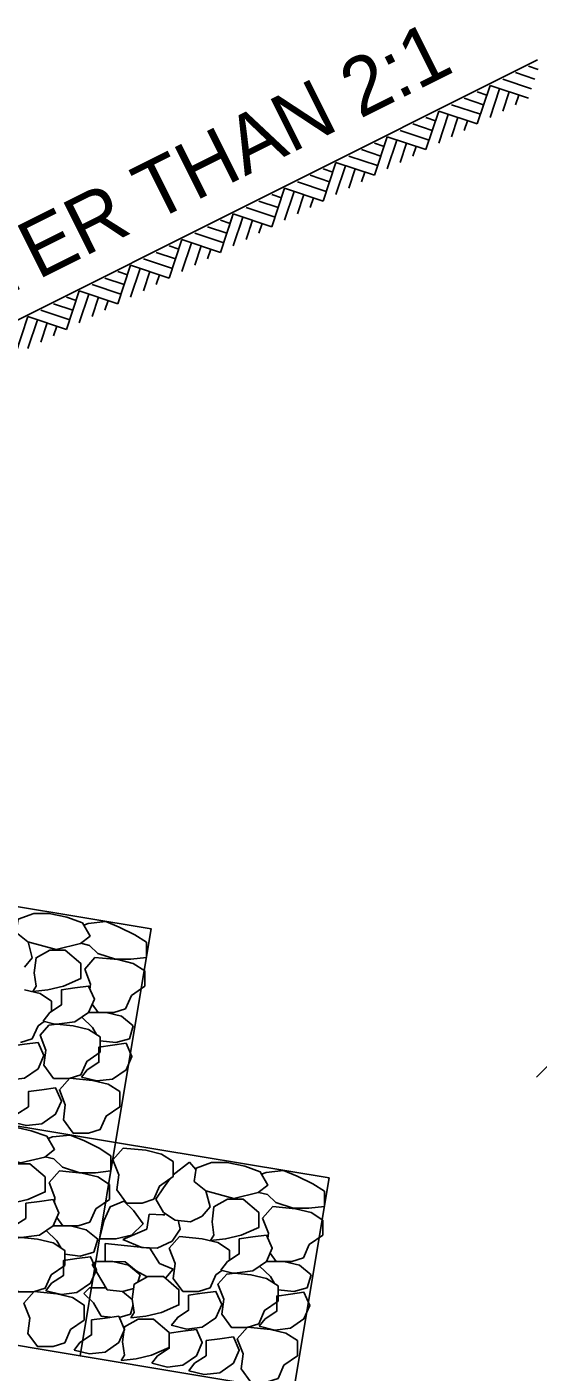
# Model space of a CAD drawing. Extents: x 997.6 to 1037.5, y 998.9 to 1022.9.
# Drawn here: x 1016.347 to 1018.119, y 1002.376 to 1007.038 of the extents above; entities that cross this region are included whole.
import ezdxf

# ---------------------------------------------------------------- set-up
doc = ezdxf.new("R2010")
doc.units = 0
doc.layers.add('Level 1', color=7, linetype='Continuous')

msp = doc.modelspace()

# ---------------------------------------------------------------- linework, layer by layer
at = {"layer": 'Level 1'}
for p, q in [((1015.5449, 1005.638), (1018.1168, 1006.9238)), ((1018.041, 1006.8798), (1018.1078, 1006.8575)), ((1018.0855, 1006.9019), (1018.1188, 1006.8909)), ((1017.9075, 1006.7019), (1017.9521, 1006.8353)), ((1017.9521, 1006.8353), (1018.0855, 1006.7908)), ((1017.9521, 1006.7242), (1017.9855, 1006.8242)), ((1017.9965, 1006.8575), (1018.0965, 1006.8242)), ((1017.8631, 1006.7908), (1017.9298, 1006.7685)), ((1017.9075, 1006.8129), (1017.9408, 1006.8019)), ((1017.9965, 1006.7463), (1018.0188, 1006.8129)), ((1018.041, 1006.7685), (1018.0521, 1006.8019)), ((1017.7297, 1006.6129), (1017.7742, 1006.7463)), ((1017.7742, 1006.7463), (1017.9075, 1006.7019)), ((1017.7742, 1006.6352), (1017.8075, 1006.7352)), ((1017.8188, 1006.7685), (1017.9188, 1006.7353)), ((1017.6407, 1006.6797), (1017.7407, 1006.6463)), ((1017.6852, 1006.7019), (1017.7518, 1006.6797)), ((1017.7297, 1006.7242), (1017.7631, 1006.7129)), ((1017.8185, 1006.6574), (1017.8408, 1006.7242)), ((1017.8631, 1006.6797), (1017.8743, 1006.7129)), ((1017.5517, 1006.5239), (1017.5962, 1006.6574)), ((1017.5517, 1006.6352), (1017.5852, 1006.6239)), ((1017.5962, 1006.6574), (1017.7297, 1006.6129)), ((1017.5962, 1006.5463), (1017.6294, 1006.6463)), ((1017.6407, 1006.5684), (1017.6628, 1006.6352)), ((1017.4627, 1006.5907), (1017.5627, 1006.5574)), ((1017.5072, 1006.6129), (1017.5741, 1006.5907)), ((1017.6852, 1006.5907), (1017.6962, 1006.6239)), ((1017.3737, 1006.4348), (1017.4182, 1006.5684)), ((1017.3737, 1006.5462), (1017.4072, 1006.5349)), ((1017.4182, 1006.5684), (1017.5517, 1006.5239)), ((1017.4182, 1006.4573), (1017.4517, 1006.5573)), ((1017.4627, 1006.4795), (1017.4848, 1006.5463)), ((1017.2848, 1006.5018), (1017.3848, 1006.4684)), ((1017.3293, 1006.5239), (1017.3961, 1006.5018)), ((1017.5072, 1006.5018), (1017.5182, 1006.5352)), ((1017.1958, 1006.3458), (1017.2403, 1006.4795)), ((1017.1958, 1006.4573), (1017.2292, 1006.4462)), ((1017.2403, 1006.4795), (1017.3737, 1006.4348)), ((1017.2403, 1006.3683), (1017.2737, 1006.4684)), ((1017.2847, 1006.3905), (1017.3071, 1006.4573)), ((1017.3292, 1006.4128), (1017.3403, 1006.4462)), ((1017.1071, 1006.4128), (1017.2071, 1006.3793)), ((1017.1513, 1006.4348), (1017.2182, 1006.4128)), ((1017.0178, 1006.2568), (1017.0623, 1006.3903)), ((1017.0178, 1006.3681), (1017.0511, 1006.3569)), ((1017.0467, 1006.3428), (1017.0624, 1006.3905)), ((1017.0623, 1006.3903), (1017.1958, 1006.3458)), ((1017.0623, 1006.2791), (1017.0957, 1006.3791)), ((1017.0624, 1006.3905), (1017.1958, 1006.3458)), ((1017.0837, 1006.3428), (1017.0958, 1006.3793)), ((1017.1068, 1006.3013), (1017.1291, 1006.3681)), ((1017.1207, 1006.3428), (1017.1292, 1006.3683)), ((1017.1513, 1006.3236), (1017.1623, 1006.3569)), ((1017.1577, 1006.3428), (1017.1624, 1006.3573)), ((1016.9288, 1006.3236), (1017.0291, 1006.2901)), ((1016.9733, 1006.3458), (1017.0401, 1006.3236)), ((1016.8398, 1006.1679), (1016.8843, 1006.3013)), ((1016.8398, 1006.2791), (1016.8733, 1006.2679)), ((1016.8843, 1006.3013), (1017.0178, 1006.2568)), ((1016.8843, 1006.1901), (1016.9178, 1006.2901)), ((1016.9288, 1006.2123), (1016.9511, 1006.2791)), ((1016.9733, 1006.2346), (1016.9846, 1006.2679)), ((1016.6621, 1006.0789), (1016.7066, 1006.2123)), ((1016.7066, 1006.2123), (1016.8398, 1006.1679)), ((1016.7511, 1006.2346), (1016.8511, 1006.2013)), ((1016.7956, 1006.2568), (1016.8621, 1006.2346)), ((1016.6176, 1006.1679), (1016.6843, 1006.1457)), ((1016.6621, 1006.1901), (1016.6953, 1006.1791)), ((1016.7066, 1006.1011), (1016.7398, 1006.2011)), ((1016.7511, 1006.1234), (1016.7733, 1006.1901)), ((1016.7956, 1006.1457), (1016.8067, 1006.1791)), ((1016.4841, 1005.9901), (1016.5287, 1006.1234)), ((1016.5287, 1006.1234), (1016.6621, 1006.0789)), ((1016.5731, 1006.1457), (1016.6731, 1006.1123)), ((1016.4397, 1006.0789), (1016.5063, 1006.0567)), ((1016.4841, 1006.1011), (1016.5174, 1006.0901)), ((1016.5287, 1006.0123), (1016.5621, 1006.1123)), ((1016.5731, 1006.0344), (1016.5953, 1006.1011)), ((1016.6176, 1006.0567), (1016.6287, 1006.0901)), ((1016.3063, 1005.9011), (1016.3508, 1006.0344)), ((1016.3508, 1006.0344), (1016.4841, 1005.9901)), ((1016.3953, 1006.0567), (1016.4953, 1006.0234)), ((1016.3508, 1005.9233), (1016.3841, 1006.0233)), ((1016.3951, 1005.9456), (1016.4173, 1006.0123)), ((1016.4397, 1005.9678), (1016.4508, 1006.0011)), ((1016.5596, 1003.9312), (1016.5438, 1003.9253)), ((1016.6203, 1003.9377), (1016.5596, 1003.9312)), ((1016.6673, 1003.9181), (1016.6203, 1003.9377)), ((1016.7213, 1003.8918), (1016.6673, 1003.9181)), ((1016.7617, 1003.8658), (1016.7213, 1003.8918)), ((1016.3655, 1003.8121), (1016.3513, 1003.8675)), ((1016.5338, 1003.8622), (1016.5641, 1003.8548)), ((1016.5641, 1003.8548), (1016.5933, 1003.8266)), ((1016.7617, 1003.8135), (1016.7617, 1003.8658)), ((1016.3386, 1003.7794), (1016.3655, 1003.8121)), ((1016.583, 1003.8132), (1016.5474, 1003.7728)), ((1016.6619, 1003.8056), (1016.583, 1003.8132)), ((1016.5933, 1003.8266), (1016.6539, 1003.8069)), ((1016.6539, 1003.8069), (1016.7078, 1003.8069)), ((1016.7158, 1003.7924), (1016.6619, 1003.8056)), ((1016.7078, 1003.8069), (1016.7617, 1003.8135)), ((1016.7563, 1003.7663), (1016.7158, 1003.7924)), ((1016.5474, 1003.7728), (1016.5676, 1003.7207)), ((1016.7563, 1003.7141), (1016.7563, 1003.7663)), ((1016.3924, 1003.6879), (1016.3386, 1003.701)), ((1016.5676, 1003.7207), (1016.5654, 1003.7037)), ((1016.709, 1003.6813), (1016.7563, 1003.7141)), ((1016.4328, 1003.6618), (1016.3924, 1003.6879)), ((1016.4328, 1003.6269), (1016.4328, 1003.6618)), ((1016.5734, 1003.6512), (1016.5945, 1003.6226)), ((1016.6888, 1003.6357), (1016.709, 1003.6813)), ((1016.4262, 1003.6226), (1016.4028, 1003.5923)), ((1016.5373, 1003.6063), (1016.5743, 1003.5703)), ((1016.6214, 1003.6226), (1016.5608, 1003.6226)), ((1016.5945, 1003.6226), (1016.6484, 1003.6226)), ((1016.6753, 1003.6095), (1016.6214, 1003.6226)), ((1016.6484, 1003.6226), (1016.6888, 1003.6357)), ((1016.7158, 1003.5768), (1016.6753, 1003.6095)), ((1016.3655, 1003.5312), (1016.3858, 1003.5768)), ((1016.3858, 1003.5768), (1016.4068, 1003.5913)), ((1016.5743, 1003.5703), (1016.5888, 1003.5457)), ((1016.7023, 1003.5312), (1016.7158, 1003.5768)), ((1016.3251, 1003.5181), (1016.3655, 1003.5312)), ((1016.6013, 1003.5246), (1016.6552, 1003.518)), ((1016.6552, 1003.518), (1016.7023, 1003.5312)), ((1018.1133, 1003.3987), (1018.2459, 1003.5313)), ((1016.5562, 1003.4243), (1016.5359, 1003.3982)), ((1016.4363, 1003.1913), (1016.4204, 1003.1857)), ((1016.4969, 1003.1979), (1016.4363, 1003.1913)), ((1016.5441, 1003.1783), (1016.4969, 1003.1979)), ((1016.5979, 1003.1522), (1016.5441, 1003.1783)), ((1016.6383, 1003.1261), (1016.5979, 1003.1522)), ((1016.4105, 1003.1225), (1016.4408, 1003.1152)), ((1016.4408, 1003.1152), (1016.4699, 1003.0868)), ((1016.6383, 1003.0738), (1016.6383, 1003.1261)), ((1016.9104, 1003.104), (1016.8539, 1003.0602)), ((1016.9327, 1003.0788), (1016.9104, 1003.104)), ((1016.4598, 1003.0735), (1016.4241, 1003.0332)), ((1016.5386, 1003.0658), (1016.4598, 1003.0735)), ((1016.4699, 1003.0868), (1016.5306, 1003.0673)), ((1016.5306, 1003.0673), (1016.5844, 1003.0673)), ((1016.5924, 1003.0528), (1016.5386, 1003.0658)), ((1016.5844, 1003.0673), (1016.6383, 1003.0738)), ((1016.6329, 1003.0267), (1016.5924, 1003.0528)), ((1016.8441, 1003.0468), (1016.8203, 1003.0143)), ((1017.176, 1003.0682), (1017.1602, 1003.0623)), ((1017.2367, 1003.0747), (1017.176, 1003.0682)), ((1017.2838, 1003.055), (1017.2367, 1003.0747)), ((1017.3943, 1003.049), (1017.2709, 1002.3093)), ((1017.3377, 1003.0288), (1017.2838, 1003.055)), ((1016.4241, 1003.0332), (1016.4443, 1002.9808)), ((1016.6329, 1002.9743), (1016.6329, 1003.0267)), ((1016.8203, 1003.0143), (1016.7933, 1002.9752)), ((1016.9819, 1002.9491), (1016.9677, 1003.0045)), ((1017.1503, 1002.9992), (1017.1805, 1002.9918)), ((1017.3781, 1003.0028), (1017.3377, 1003.0288)), ((1017.3781, 1002.9505), (1017.3781, 1003.0028)), ((1016.4443, 1002.9808), (1016.4421, 1002.964)), ((1016.5858, 1002.9417), (1016.6329, 1002.9743)), ((1016.7933, 1002.9752), (1016.8203, 1002.9294)), ((1016.9549, 1002.9163), (1016.9819, 1002.9491)), ((1017.1994, 1002.9502), (1017.1638, 1002.9098)), ((1017.1805, 1002.9918), (1017.2098, 1002.9636)), ((1017.2783, 1002.9426), (1017.1994, 1002.9502)), ((1017.2098, 1002.9636), (1017.2703, 1002.9439)), ((1017.3243, 1002.9439), (1017.3781, 1002.9505)), ((1016.4502, 1002.9115), (1016.4713, 1002.8828)), ((1016.5655, 1002.8959), (1016.5858, 1002.9417)), ((1016.7623, 1002.8714), (1016.7709, 1002.923)), ((1016.7709, 1002.923), (1016.8184, 1002.9217)), ((1016.8184, 1002.9217), (1016.8249, 1002.9214)), ((1016.8203, 1002.9294), (1016.8607, 1002.9033)), ((1016.8607, 1002.9033), (1016.9145, 1002.8968)), ((1016.8708, 1002.9022), (1016.8784, 1002.8718)), ((1016.9145, 1002.8968), (1016.9549, 1002.9163)), ((1017.1638, 1002.9098), (1017.184, 1002.8576)), ((1017.2703, 1002.9439), (1017.3243, 1002.9439)), ((1017.3323, 1002.9294), (1017.2783, 1002.9426)), ((1017.3726, 1002.9033), (1017.3323, 1002.9294)), ((1017.3726, 1002.8511), (1017.3726, 1002.9033)), ((1016.4139, 1002.8665), (1016.451, 1002.8306)), ((1016.4982, 1002.8828), (1016.4375, 1002.8828)), ((1016.4713, 1002.8828), (1016.5251, 1002.8828)), ((1016.5521, 1002.8698), (1016.4982, 1002.8828)), ((1016.5251, 1002.8828), (1016.5655, 1002.8959)), ((1016.5924, 1002.8372), (1016.5521, 1002.8698)), ((1016.6799, 1002.8358), (1016.7623, 1002.8714)), ((1016.8784, 1002.8718), (1016.8509, 1002.8301)), ((1017.184, 1002.8576), (1017.1818, 1002.8407)), ((1016.451, 1002.8306), (1016.4655, 1002.8059)), ((1016.579, 1002.7913), (1016.5924, 1002.8372)), ((1016.6182, 1002.822), (1016.7731, 1002.8053)), ((1016.6182, 1002.7596), (1016.6182, 1002.822)), ((1016.7448, 1002.8081), (1016.6799, 1002.8358)), ((1016.8509, 1002.8301), (1016.799, 1002.8057)), ((1016.8761, 1002.8457), (1016.8404, 1002.8053)), ((1016.9549, 1002.838), (1016.8761, 1002.8457)), ((1017.0089, 1002.8248), (1016.9549, 1002.838)), ((1017.0493, 1002.7988), (1017.0089, 1002.8248)), ((1017.3053, 1002.7727), (1017.3254, 1002.8183)), ((1017.3254, 1002.8183), (1017.3726, 1002.8511)), ((1016.4779, 1002.7848), (1016.5318, 1002.7783)), ((1016.5318, 1002.7783), (1016.579, 1002.7913)), ((1016.799, 1002.8057), (1016.7448, 1002.8081)), ((1016.7731, 1002.8053), (1016.8068, 1002.753)), ((1016.8404, 1002.8053), (1016.8607, 1002.753)), ((1017.0493, 1002.7639), (1017.0493, 1002.7988)), ((1017.1899, 1002.7882), (1017.2109, 1002.7596)), ((1017.2648, 1002.7596), (1017.3053, 1002.7727)), ((1016.5844, 1002.7596), (1016.5734, 1002.7488)), ((1016.5734, 1002.7488), (1016.6249, 1002.6616)), ((1016.6451, 1002.7596), (1016.5844, 1002.7596)), ((1016.6876, 1002.7588), (1016.6182, 1002.7596)), ((1016.699, 1002.7465), (1016.6451, 1002.7596)), ((1016.7259, 1002.7268), (1016.6876, 1002.7588)), ((1016.7394, 1002.7138), (1016.699, 1002.7465)), ((1016.7613, 1002.7073), (1016.7259, 1002.7268)), ((1016.8068, 1002.753), (1016.8539, 1002.7334)), ((1016.8539, 1002.7334), (1016.8268, 1002.7018)), ((1016.8607, 1002.753), (1016.8539, 1002.7008)), ((1017.0022, 1002.7138), (1017.0231, 1002.7283)), ((1017.0425, 1002.7596), (1017.0192, 1002.7293)), ((1017.1537, 1002.7433), (1017.1908, 1002.7073)), ((1017.2379, 1002.7596), (1017.1773, 1002.7596)), ((1017.2109, 1002.7596), (1017.2648, 1002.7596)), ((1017.2918, 1002.7465), (1017.2379, 1002.7596)), ((1017.3323, 1002.7138), (1017.2918, 1002.7465)), ((1016.4328, 1002.6846), (1016.4127, 1002.6583)), ((1016.7318, 1002.6882), (1016.7394, 1002.7138)), ((1016.8539, 1002.7008), (1016.8876, 1002.655)), ((1016.9819, 1002.6681), (1017.0022, 1002.7138)), ((1017.1908, 1002.7073), (1017.2053, 1002.6827)), ((1017.3188, 1002.6681), (1017.3323, 1002.7138)), ((1016.5643, 1002.6681), (1016.5441, 1002.6485)), ((1016.5441, 1002.6485), (1016.5778, 1002.6158)), ((1016.6211, 1002.6681), (1016.5643, 1002.6681)), ((1016.6249, 1002.6616), (1016.6788, 1002.655)), ((1016.6788, 1002.655), (1016.7173, 1002.6657)), ((1016.7123, 1002.6278), (1016.6788, 1002.655)), ((1016.8876, 1002.655), (1016.9415, 1002.655)), ((1016.9415, 1002.655), (1016.9819, 1002.6681)), ((1017.2178, 1002.6616), (1017.2716, 1002.655)), ((1017.2716, 1002.655), (1017.3188, 1002.6681)), ((1016.5778, 1002.6158), (1016.6048, 1002.5701)), ((1016.6672, 1002.5658), (1016.7058, 1002.5767)), ((1016.7058, 1002.5767), (1016.7153, 1002.6093)), ((1016.6048, 1002.5701), (1016.637, 1002.5662)), ((1016.8687, 1002.5643), (1016.8484, 1002.5383)), ((1017.1725, 1002.5613), (1017.1523, 1002.5352)), ((1016.5306, 1002.4786), (1016.5104, 1002.4524)), ((1016.8, 1002.4328), (1016.7798, 1002.4067)), ((1016.928, 1002.4067), (1016.9078, 1002.3806))]:
    msp.add_line(p, q, dxfattribs=at)
for points in [[(1016.6544, 1003.1723), (1015.9148, 1003.2956), (1016.038, 1004.0353), (1016.7778, 1003.912)], [(1016.5312, 1002.4326), (1015.7914, 1002.5558), (1015.9148, 1003.2956), (1016.6544, 1003.1723)], [(1017.2709, 1002.3093), (1016.5312, 1002.4326), (1016.6544, 1003.1723), (1017.3943, 1003.049)]]:
    msp.add_lwpolyline(points, close=True, dxfattribs=at)
for points in [[(1016.448, 1003.8407), (1016.5324, 1003.8612), (1016.5662, 1003.8873), (1016.5392, 1003.9331), (1016.4853, 1003.9527), (1016.4247, 1003.9658), (1016.3708, 1003.9658), (1016.3169, 1003.9462), (1016.3102, 1003.9003), (1016.3506, 1003.8677), (1016.448, 1003.8407)], [(1016.3674, 1003.6953), (1016.4194, 1003.701), (1016.4733, 1003.7141), (1016.5339, 1003.7402), (1016.5339, 1003.7924), (1016.4799, 1003.8382), (1016.4262, 1003.8382), (1016.3789, 1003.8121), (1016.3723, 1003.7598), (1016.3789, 1003.7141), (1016.3674, 1003.6953)], [(1016.4262, 1003.6226), (1016.4665, 1003.6488), (1016.4665, 1003.701), (1016.5137, 1003.7076), (1016.5608, 1003.7141), (1016.581, 1003.6683), (1016.5608, 1003.6226), (1016.5137, 1003.5898), (1016.4233, 1003.5789)], [(1016.4233, 1003.5789), (1016.3924, 1003.5442), (1016.4127, 1003.4918), (1016.4059, 1003.4397), (1016.4396, 1003.3938), (1016.4934, 1003.3938), (1016.5339, 1003.4069), (1016.5542, 1003.4527), (1016.6013, 1003.4853), (1016.6013, 1003.5377), (1016.5608, 1003.5638), (1016.5069, 1003.5768), (1016.4396, 1003.5833), (1016.4028, 1003.5923)], [(1016.2508, 1003.4274), (1016.2913, 1003.4536), (1016.2913, 1003.5058), (1016.3383, 1003.5123), (1016.3855, 1003.5189), (1016.4058, 1003.4732), (1016.3855, 1003.4274), (1016.3383, 1003.3948), (1016.2844, 1003.3883), (1016.2306, 1003.4013)], [(1016.5562, 1003.4243), (1016.5965, 1003.4503), (1016.5965, 1003.5027), (1016.6437, 1003.5092), (1016.6908, 1003.5158), (1016.711, 1003.47), (1016.6908, 1003.4243), (1016.6437, 1003.3916), (1016.5898, 1003.3851), (1016.5359, 1003.3982)], [(1016.4954, 1003.395), (1016.4598, 1003.3547), (1016.48, 1003.3023), (1016.4733, 1003.2502), (1016.5069, 1003.2043), (1016.5608, 1003.2043), (1016.6013, 1003.2174), (1016.6214, 1003.2632), (1016.6686, 1003.2958), (1016.6686, 1003.3482), (1016.6283, 1003.3743), (1016.5743, 1003.3873), (1016.4954, 1003.395)], [(1016.3116, 1003.2698), (1016.352, 1003.2958), (1016.352, 1003.3482), (1016.3992, 1003.3547), (1016.4463, 1003.3612), (1016.4665, 1003.3155), (1016.4463, 1003.2698), (1016.3992, 1003.2371), (1016.3453, 1003.2305), (1016.2914, 1003.2436)], [(1016.3248, 1003.101), (1016.4092, 1003.1214), (1016.4428, 1003.1477), (1016.4159, 1003.1933), (1016.3619, 1003.2129), (1016.3013, 1003.226), (1016.2474, 1003.226), (1016.1936, 1003.2063), (1016.1868, 1003.1607), (1016.2273, 1003.128), (1016.3248, 1003.101)], [(1016.6808, 1003.1528), (1016.6451, 1003.1124), (1016.6653, 1003.0602), (1016.6586, 1003.0078), (1016.6923, 1002.9622), (1016.7462, 1002.9622), (1016.7866, 1002.9752), (1016.8068, 1003.0209), (1016.8539, 1003.0537), (1016.8539, 1003.1058), (1016.8135, 1003.132), (1016.7597, 1003.1452), (1016.6808, 1003.1528)], [(1016.2441, 1002.9557), (1016.2961, 1002.9613), (1016.3499, 1002.9743), (1016.4106, 1003.0004), (1016.4106, 1003.0528), (1016.3568, 1003.0985), (1016.3028, 1003.0985), (1016.2557, 1003.0723), (1016.2489, 1003.0201), (1016.2557, 1002.9743), (1016.2441, 1002.9557)], [(1017.0644, 1002.9777), (1017.1488, 1002.9982), (1017.1825, 1003.0243), (1017.1556, 1003.0701), (1017.1018, 1003.0897), (1017.0411, 1003.1027), (1016.9873, 1003.1027), (1016.9333, 1003.0832), (1016.9266, 1003.0373), (1016.9669, 1003.0047), (1017.0644, 1002.9777)], [(1016.3028, 1002.8828), (1016.3433, 1002.909), (1016.3433, 1002.9613), (1016.3904, 1002.9678), (1016.4375, 1002.9743), (1016.4578, 1002.9287), (1016.4375, 1002.8828), (1016.3904, 1002.8502), (1016.2999, 1002.8393)], [(1016.5984, 1002.8378), (1016.6557, 1002.8378), (1016.7095, 1002.8509), (1016.7499, 1002.8902), (1016.7163, 1002.9358), (1016.6826, 1002.9685), (1016.6354, 1002.9489), (1016.6153, 1002.9032), (1016.5984, 1002.8378)], [(1016.9838, 1002.8323), (1017.0358, 1002.8379), (1017.0897, 1002.851), (1017.1503, 1002.8772), (1017.1503, 1002.9294), (1017.0964, 1002.9752), (1017.0425, 1002.9752), (1016.9954, 1002.9491), (1016.9887, 1002.8968), (1016.9954, 1002.851), (1016.9838, 1002.8323)], [(1016.2999, 1002.8393), (1016.2692, 1002.8044), (1016.2893, 1002.7522), (1016.2827, 1002.6998), (1016.3163, 1002.6542), (1016.3703, 1002.6542), (1016.4107, 1002.6673), (1016.4308, 1002.713), (1016.4779, 1002.7457), (1016.4779, 1002.7979), (1016.4375, 1002.8241), (1016.3837, 1002.8372), (1016.3163, 1002.8437), (1016.2794, 1002.8527)], [(1017.0425, 1002.7596), (1017.0829, 1002.7857), (1017.0829, 1002.838), (1017.1301, 1002.8445), (1017.1773, 1002.8511), (1017.1974, 1002.8053), (1017.1773, 1002.7596), (1017.1301, 1002.7268), (1017.0397, 1002.7159)], [(1016.4328, 1002.6846), (1016.4733, 1002.7107), (1016.4733, 1002.7629), (1016.5204, 1002.7695), (1016.5675, 1002.776), (1016.5878, 1002.7303), (1016.5675, 1002.6846), (1016.5204, 1002.6518), (1016.4665, 1002.6453), (1016.4127, 1002.6583)], [(1017.0397, 1002.7159), (1017.0089, 1002.6812), (1017.0291, 1002.6288), (1017.0223, 1002.5766), (1017.056, 1002.5308), (1017.1099, 1002.5308), (1017.1503, 1002.5439), (1017.1705, 1002.5897), (1017.2178, 1002.6223), (1017.2178, 1002.6747), (1017.1773, 1002.7008), (1017.1234, 1002.7138), (1017.056, 1002.7203), (1017.0192, 1002.7293)], [(1016.7077, 1002.5644), (1016.7596, 1002.5701), (1016.8135, 1002.5832), (1016.8741, 1002.6093), (1016.8741, 1002.6616), (1016.8203, 1002.7073), (1016.7663, 1002.7073), (1016.7193, 1002.6812), (1016.7124, 1002.6288), (1016.7193, 1002.5832), (1016.7077, 1002.5644)], [(1016.3722, 1002.6553), (1016.3365, 1002.6149), (1016.3568, 1002.5627), (1016.3499, 1002.5103), (1016.3837, 1002.4647), (1016.4375, 1002.4647), (1016.4779, 1002.4778), (1016.4982, 1002.5235), (1016.5453, 1002.5562), (1016.5453, 1002.6084), (1016.5049, 1002.6346), (1016.451, 1002.6477), (1016.3722, 1002.6553)], [(1016.8673, 1002.5644), (1016.9076, 1002.5906), (1016.9076, 1002.6428), (1016.9548, 1002.6493), (1017.0019, 1002.6558), (1017.0222, 1002.6102), (1017.0019, 1002.5644), (1016.9548, 1002.5318), (1016.9009, 1002.5253), (1016.8469, 1002.5383)], [(1017.1725, 1002.5613), (1017.2129, 1002.5873), (1017.2129, 1002.6397), (1017.2601, 1002.6462), (1017.3073, 1002.6527), (1017.3274, 1002.607), (1017.3073, 1002.5613), (1017.2601, 1002.5286), (1017.2063, 1002.5221), (1017.1523, 1002.5352)], [(1016.5306, 1002.4786), (1016.571, 1002.5048), (1016.571, 1002.557), (1016.6182, 1002.5635), (1016.6653, 1002.5701), (1016.6855, 1002.5243), (1016.6653, 1002.4786), (1016.6182, 1002.4458), (1016.5643, 1002.4393), (1016.5104, 1002.4524)], [(1016.6734, 1002.4168), (1016.7254, 1002.4223), (1016.7793, 1002.4354), (1016.8399, 1002.4617), (1016.8399, 1002.5138), (1016.786, 1002.5597), (1016.7322, 1002.5597), (1016.6849, 1002.5335), (1016.6783, 1002.4812), (1016.6849, 1002.4354), (1016.6734, 1002.4168)], [(1017.1118, 1002.532), (1017.0763, 1002.4917), (1017.0964, 1002.4393), (1017.0898, 1002.3871), (1017.1233, 1002.3413), (1017.1773, 1002.3413), (1017.2178, 1002.3544), (1017.2379, 1002.4002), (1017.285, 1002.4328), (1017.285, 1002.4852), (1017.2447, 1002.5113), (1017.1908, 1002.5243), (1017.1118, 1002.532)], [(1016.8, 1002.4328), (1016.8404, 1002.459), (1016.8404, 1002.5113), (1016.8876, 1002.5178), (1016.9348, 1002.5243), (1016.9549, 1002.4787), (1016.9348, 1002.4328), (1016.8876, 1002.4002), (1016.8338, 1002.3937), (1016.7798, 1002.4067)], [(1016.928, 1002.4067), (1016.9684, 1002.4328), (1016.9684, 1002.4852), (1017.0156, 1002.4917), (1017.0628, 1002.4982), (1017.0829, 1002.4524), (1017.0628, 1002.4067), (1017.0156, 1002.374), (1016.9618, 1002.3675), (1016.9078, 1002.3806)]]:
    msp.add_lwpolyline(points, dxfattribs=at)

# ---------------------------------------------------------------- texts
msp.add_text('GREATER THAN 2:1', height=0.2, rotation=26.5632, dxfattribs=at).set_placement((1015.5607, 1005.7488))

doc.saveas('drawing.dxf')
